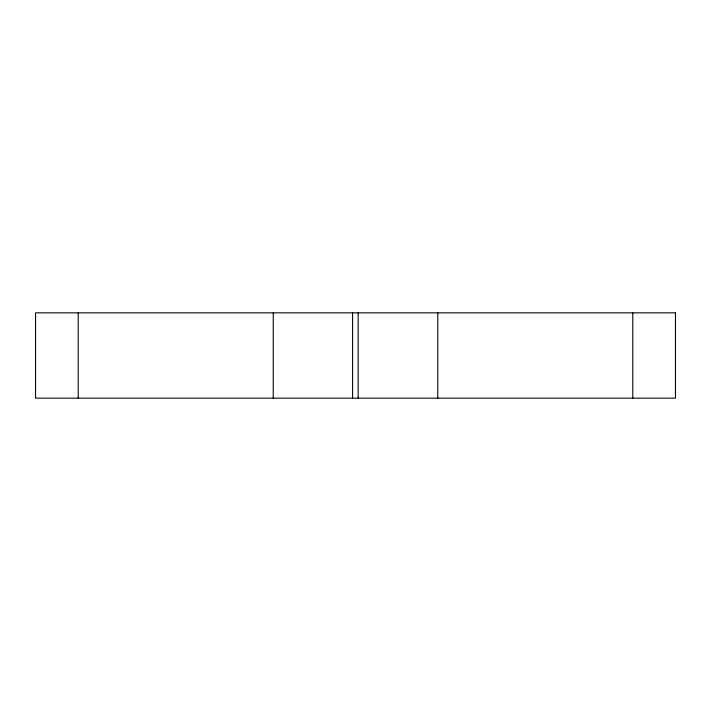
<?xml version="1.0" encoding="UTF-8"?>
<svg xmlns="http://www.w3.org/2000/svg" width="711" height="711" viewBox="0 0 711 711"><rect width="100%" height="100%" fill="white"/><g stroke="black" fill="none" stroke-linecap="round" stroke-linejoin="round"><path stroke-width="1.07" d="M632.79 312.84L632.79 398.16M437.763 312.84L437.763 398.16M358.157 312.84L358.157 398.16M352.585 312.84L352.585 398.16M273.246 312.84L273.246 398.16M78.21 312.84L78.21 398.16M675.45 312.84L35.55 312.84L35.55 398.16L675.45 398.16L675.45 312.84"/></g></svg>
